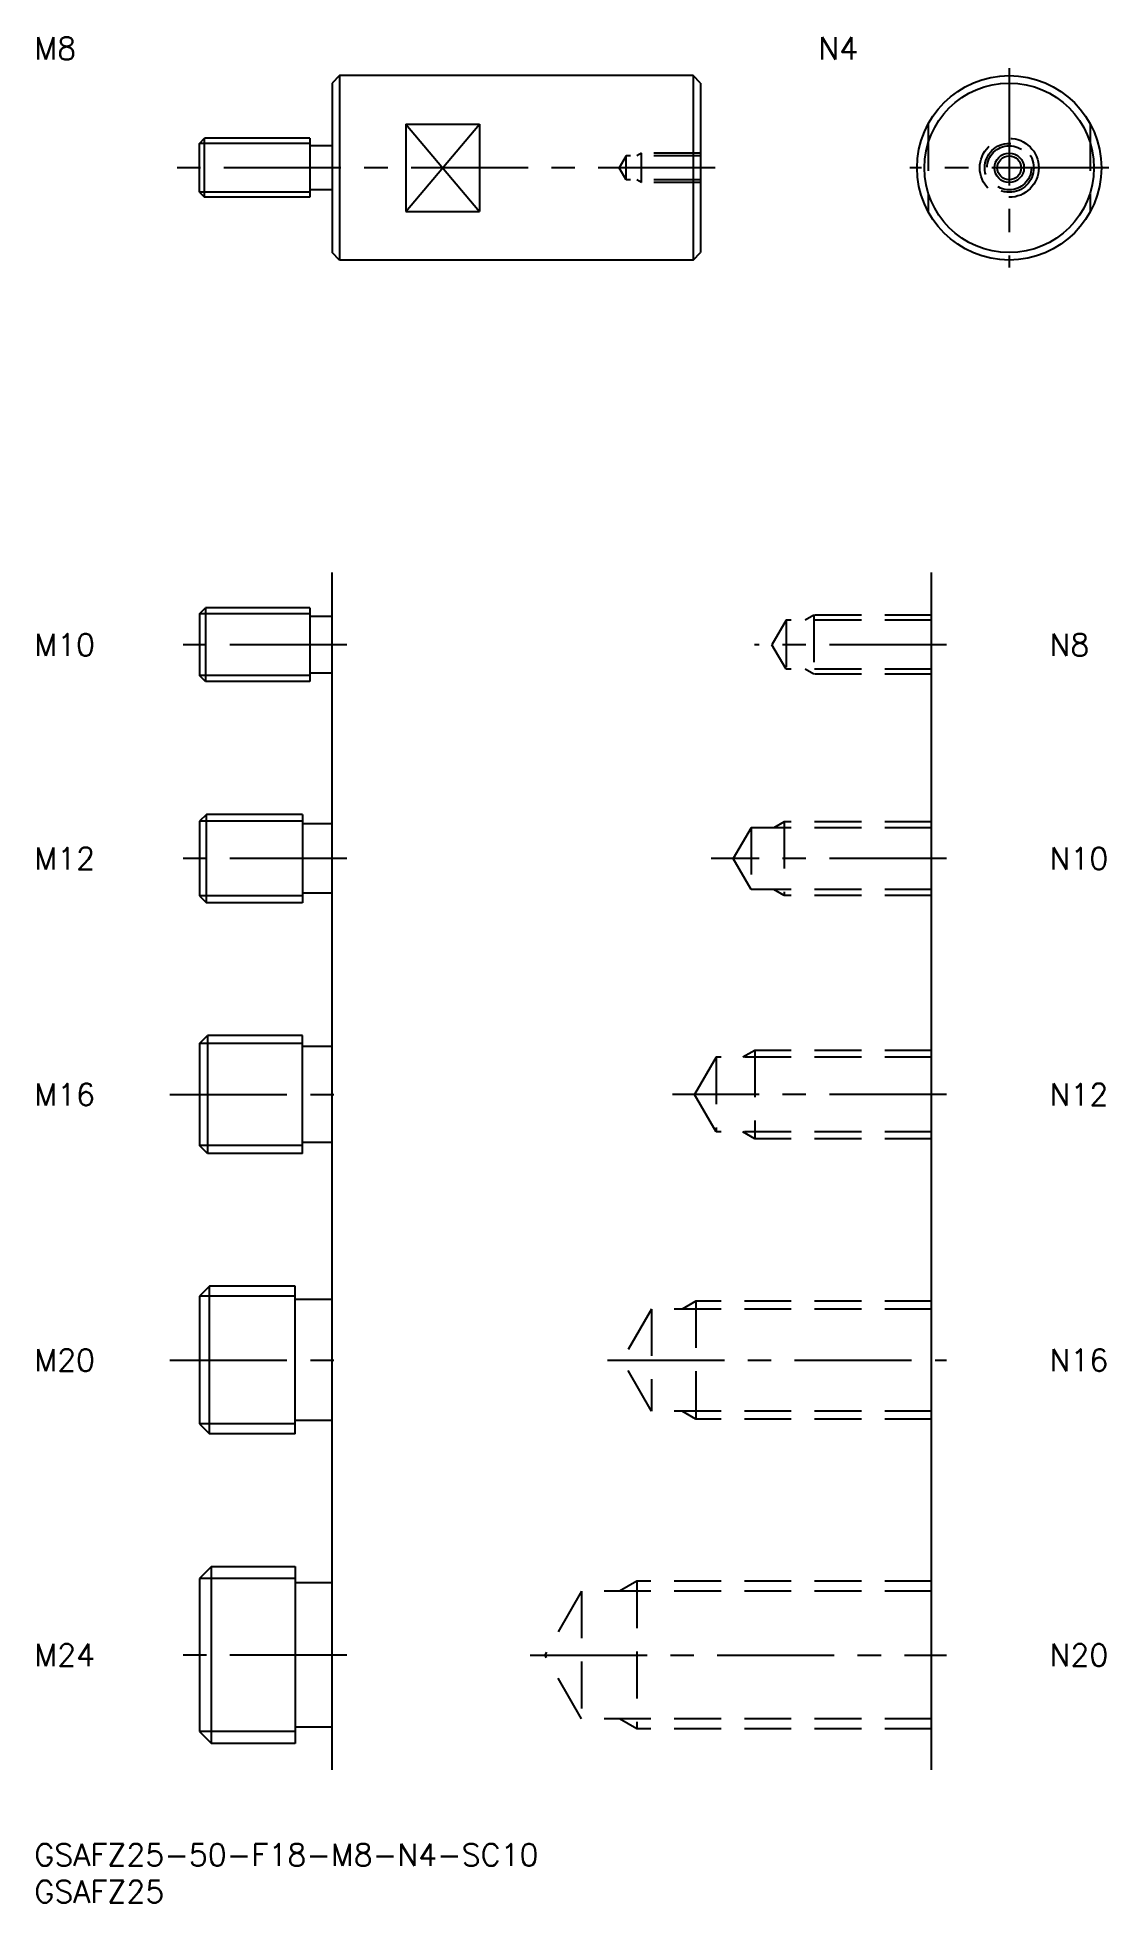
# Model space of a CAD drawing. Extents: x 0 to 146, y -8 to 245.
import ezdxf

# ---------------------------------------------------------------- set-up
doc = ezdxf.new("R2010")
doc.units = 0
doc.header["$LTSCALE"] = 0.5
doc.linetypes.add('CENTER', pattern=[50.8, 31.75, -6.35, 6.35, -6.35])
doc.linetypes.add('DASHED', pattern=[19.05, 12.7, -6.35])
for name, color, linetype in [('MSM_CENTER', 1, 'CENTER'), ('MSM_CONTINUOUS', 7, 'CONTINUOUS'), ('MSM_DASHED', 4, 'DASHED'), ('MSM_NARROW', 5, 'CONTINUOUS'), ('MSM_PART_NUMBER', 7, 'CONTINUOUS')]:
    doc.layers.add(name, color=color, linetype=linetype)
doc.styles.get("Standard").update_dxf_attribs({"font": 'txt.shx', "height": 3, "bigfont": 'bigfont.shx'})

# ---------------------------------------------------------------- blocks, each defined once
blk = doc.blocks.new('*U51')
at = {"layer": 'MSM_PART_NUMBER'}
blk.add_text('GSAFZ25-50-F18-M8-N4-SC10', height=3, dxfattribs=at).set_placement((0, -3))
blk = doc.blocks.new('*U52')
at = {"layer": 'MSM_PART_NUMBER'}
blk.add_text('GSAFZ25', height=3, dxfattribs=at).set_placement((0, -8))
blk = doc.blocks.new('*U53')
at = {"layer": 'MSM_PART_NUMBER'}
blk.add_text('M8', height=3, dxfattribs=at).set_placement((0, 241.95))
blk = doc.blocks.new('*U54')
at = {"layer": 'MSM_PART_NUMBER'}
blk.add_text('N4', height=3, dxfattribs=at).set_placement((106.39, 241.95))
blk = doc.blocks.new('*U55')
at = {"layer": 'MSM_PART_NUMBER'}
blk.add_text('N8', height=3, dxfattribs=at).set_placement((137.75, 161.08))
blk = doc.blocks.new('*U56')
at = {"layer": 'MSM_PART_NUMBER'}
blk.add_text('N10', height=3, dxfattribs=at).set_placement((137.75, 132.08))
blk = doc.blocks.new('*U57')
at = {"layer": 'MSM_PART_NUMBER'}
blk.add_text('N12', height=3, dxfattribs=at).set_placement((137.75, 100.08))
blk = doc.blocks.new('*U58')
at = {"layer": 'MSM_PART_NUMBER'}
blk.add_text('N16', height=3, dxfattribs=at).set_placement((137.75, 64.08))
blk = doc.blocks.new('*U59')
at = {"layer": 'MSM_PART_NUMBER'}
blk.add_text('N20', height=3, dxfattribs=at).set_placement((137.75, 24.08))
blk = doc.blocks.new('*U60')
at = {"layer": 'MSM_PART_NUMBER'}
blk.add_text('M10', height=3, dxfattribs=at).set_placement((0, 161.08))
blk = doc.blocks.new('*U61')
at = {"layer": 'MSM_PART_NUMBER'}
blk.add_text('M12', height=3, dxfattribs=at).set_placement((0, 132.08))
blk = doc.blocks.new('*U62')
at = {"layer": 'MSM_PART_NUMBER'}
blk.add_text('M16', height=3, dxfattribs=at).set_placement((0, 100.08))
blk = doc.blocks.new('*U63')
at = {"layer": 'MSM_PART_NUMBER'}
blk.add_text('M24', height=3, dxfattribs=at).set_placement((0, 24.08))
blk = doc.blocks.new('*U64')
at = {"layer": 'MSM_PART_NUMBER'}
blk.add_text('M20', height=3, dxfattribs=at).set_placement((0, 64.08))

msp = doc.modelspace()

# ---------------------------------------------------------------- linework, layer by layer
at = {"layer": 'MSM_CENTER'}
for p, q in [((132.28, 240.75), (132.28, 213.75)), ((92.39, 227.25), (18.39, 227.25)), ((145.78, 227.25), (118.78, 227.25)), ((42.39, 162.58), (18.39, 162.58)), ((123.75, 162.58), (97.7, 162.58)), ((42.39, 133.58), (18.39, 133.58)), ((123.75, 133.58), (91.83, 133.58)), ((18.39, 101.58), (42.39, 101.58)), ((123.75, 101.58), (86.58, 101.58)), ((18.39, 65.58), (42.39, 65.58)), ((77.76, 65.58), (123.75, 65.58)), ((42.39, 25.58), (18.39, 25.58)), ((67.26, 25.58), (123.75, 25.58))]:
    msp.add_line(p, q, dxfattribs=at)
at = {"layer": 'MSM_CONTINUOUS'}
for p, q in [((41.39, 239.75), (40.39, 238.75)), ((40.39, 238.75), (40.39, 215.75)), ((89.39, 239.75), (41.39, 239.75)), ((41.39, 239.75), (41.39, 214.75)), ((90.39, 238.75), (89.39, 239.75)), ((89.39, 239.75), (89.39, 214.75)), ((90.39, 238.75), (90.39, 215.75)), ((90.39, 238.75), (90.39, 215.75)), ((50.39, 233.19), (60.39, 233.19)), ((50.39, 233.19), (50.39, 221.31)), ((60.39, 233.19), (60.39, 221.31)), ((22.39, 230.57), (23.07, 231.25)), ((22.39, 223.93), (22.39, 230.57)), ((37.39, 231.25), (23.07, 231.25)), ((23.07, 223.25), (23.07, 231.25)), ((37.39, 231.25), (37.39, 223.25)), ((40.39, 230.25), (37.39, 230.25)), ((22.39, 223.93), (23.07, 223.25)), ((37.39, 223.25), (23.07, 223.25)), ((40.39, 224.25), (37.39, 224.25)), ((50.39, 221.31), (60.39, 221.31)), ((41.39, 214.75), (40.39, 215.75)), ((89.39, 214.75), (90.39, 215.75)), ((89.39, 214.75), (41.39, 214.75)), ((40.39, 10), (40.39, 172.36)), ((121.75, 10), (121.75, 172.36)), ((22.39, 166.77), (23.2, 167.58)), ((23.2, 167.58), (23.2, 157.58)), ((37.39, 167.58), (23.2, 167.58)), ((37.39, 167.58), (37.39, 157.58)), ((22.39, 166.77), (22.39, 158.39)), ((40.39, 166.43), (37.39, 166.43)), ((23.2, 157.58), (22.39, 158.39)), ((37.39, 157.58), (23.2, 157.58)), ((40.39, 158.73), (37.39, 158.73)), ((23.34, 139.58), (22.39, 138.64)), ((23.34, 127.58), (23.34, 139.58)), ((36.39, 139.58), (23.34, 139.58)), ((36.39, 139.58), (36.39, 127.58)), ((22.39, 138.64), (22.39, 128.53)), ((40.39, 138.28), (36.39, 138.28)), ((22.39, 128.53), (23.34, 127.58)), ((36.39, 127.58), (23.34, 127.58)), ((40.39, 128.88), (36.39, 128.88)), ((22.39, 108.5), (23.47, 109.58)), ((23.47, 109.58), (23.47, 93.58)), ((36.39, 109.58), (23.47, 109.58)), ((36.39, 93.58), (36.39, 109.58)), ((22.39, 108.5), (22.39, 94.67)), ((40.39, 108.08), (36.39, 108.08)), ((23.47, 93.58), (22.39, 94.67)), ((40.39, 95.08), (36.39, 95.08)), ((36.39, 93.58), (23.47, 93.58)), ((23.74, 75.58), (22.39, 74.23)), ((22.39, 74.23), (22.39, 56.94)), ((23.74, 55.58), (23.74, 75.58)), ((35.39, 75.58), (23.74, 75.58)), ((35.39, 55.58), (35.39, 75.58)), ((40.39, 73.78), (35.39, 73.78)), ((22.39, 56.94), (23.74, 55.58)), ((40.39, 57.38), (35.39, 57.38)), ((35.39, 55.58), (23.74, 55.58)), ((24.03, 37.58), (22.39, 35.95)), ((22.39, 35.95), (22.39, 15.22)), ((24.03, 13.58), (24.03, 37.58)), ((24.03, 37.58), (35.39, 37.58)), ((35.39, 37.58), (35.39, 13.58)), ((40.39, 35.38), (35.39, 35.38)), ((22.39, 15.22), (24.03, 13.58)), ((40.39, 15.78), (35.39, 15.78)), ((35.39, 13.58), (24.03, 13.58))]:
    msp.add_line(p, q, dxfattribs=at)
for radius in [12.5, 11.5, 1.62]:
    msp.add_circle((132.28, 227.25), radius, dxfattribs=at)
at = {"layer": 'MSM_DASHED'}
for p, q in [((121.28, 233.19), (121.28, 221.31)), ((143.28, 233.19), (143.28, 221.31)), ((80.29, 228.87), (79.35, 227.25)), ((90.39, 228.87), (80.29, 228.87)), ((80.29, 225.63), (80.29, 228.87)), ((82.39, 229.25), (81.73, 228.87)), ((90.39, 229.25), (82.39, 229.25)), ((82.39, 225.25), (82.39, 229.25)), ((80.29, 225.63), (79.35, 227.25)), ((90.39, 225.63), (80.29, 225.63)), ((82.39, 225.25), (81.73, 225.63)), ((90.39, 225.25), (82.39, 225.25)), ((102, 165.91), (100.08, 162.58)), ((102, 165.91), (102, 159.26)), ((121.75, 165.91), (102, 165.91)), ((105.75, 166.58), (104.58, 165.91)), ((105.75, 166.58), (105.75, 158.58)), ((121.75, 166.58), (105.75, 166.58)), ((102, 159.26), (100.08, 162.58)), ((121.75, 159.26), (102, 159.26)), ((105.75, 158.58), (104.58, 159.26)), ((121.75, 158.58), (105.75, 158.58)), ((97.25, 137.77), (94.83, 133.58)), ((97.25, 137.77), (97.25, 129.39)), ((121.75, 137.77), (97.25, 137.77)), ((101.75, 138.58), (100.35, 137.77)), ((101.75, 138.58), (101.75, 128.58)), ((121.75, 138.58), (101.75, 138.58)), ((97.25, 129.39), (94.83, 133.58)), ((121.75, 129.39), (97.25, 129.39)), ((101.75, 128.58), (100.35, 129.39)), ((121.75, 128.58), (101.75, 128.58)), ((92.5, 106.64), (89.58, 101.58)), ((92.5, 106.64), (92.5, 96.53)), ((121.75, 106.64), (92.5, 106.64)), ((97.75, 107.58), (96.11, 106.64)), ((97.75, 107.58), (97.75, 95.58)), ((121.75, 107.58), (97.75, 107.58)), ((92.5, 96.53), (89.58, 101.58)), ((121.75, 96.53), (92.5, 96.53)), ((97.75, 95.58), (96.11, 96.53)), ((121.75, 95.58), (97.75, 95.58)), ((89.75, 73.58), (87.88, 72.5)), ((121.75, 73.58), (89.75, 73.58)), ((89.75, 73.58), (89.75, 57.58)), ((83.75, 72.5), (79.76, 65.58)), ((121.75, 72.5), (83.75, 72.5)), ((83.75, 72.5), (83.75, 58.67)), ((83.75, 58.67), (79.76, 65.58)), ((121.75, 58.67), (83.75, 58.67)), ((89.75, 57.58), (87.88, 58.67)), ((121.75, 57.58), (89.75, 57.58)), ((81.75, 35.58), (79.41, 34.23)), ((121.75, 35.58), (81.75, 35.58)), ((81.75, 35.58), (81.75, 15.58)), ((74.25, 34.23), (69.26, 25.58)), ((74.25, 34.23), (74.25, 16.94)), ((121.75, 34.23), (74.25, 34.23)), ((74.25, 16.94), (69.26, 25.58)), ((121.75, 16.94), (74.25, 16.94)), ((81.75, 15.58), (79.41, 16.94)), ((121.75, 15.58), (81.75, 15.58))]:
    msp.add_line(p, q, dxfattribs=at)
for radius in [4, 3.32, 3]:
    msp.add_circle((132.28, 227.25), radius, dxfattribs=at)
at = {"layer": 'MSM_NARROW'}
for p, q in [((50.39, 233.19), (60.39, 221.31)), ((50.39, 221.31), (60.39, 233.19)), ((37.39, 230.57), (22.39, 230.57)), ((37.39, 223.93), (22.39, 223.93)), ((37.39, 166.77), (22.39, 166.77)), ((37.39, 158.39), (22.39, 158.39)), ((36.39, 138.64), (22.39, 138.64)), ((36.39, 128.53), (22.39, 128.53)), ((36.39, 108.5), (22.39, 108.5)), ((36.39, 94.67), (22.39, 94.67)), ((35.39, 74.23), (22.39, 74.23)), ((35.39, 56.94), (22.39, 56.94)), ((35.39, 35.95), (22.39, 35.95)), ((35.39, 15.22), (22.39, 15.22))]:
    msp.add_line(p, q, dxfattribs=at)
msp.add_circle((132.28, 227.25), 2, dxfattribs=at)

# ---------------------------------------------------------------- block references
at = {"layer": 'MSM_CONTINUOUS'}
for name in ['*U53', '*U54', '*U60', '*U55', '*U61', '*U56', '*U62', '*U57', '*U64', '*U58', '*U63', '*U59', '*U51', '*U52']:
    msp.add_blockref(name, (0, 0), dxfattribs=at)

doc.saveas('drawing.dxf')
